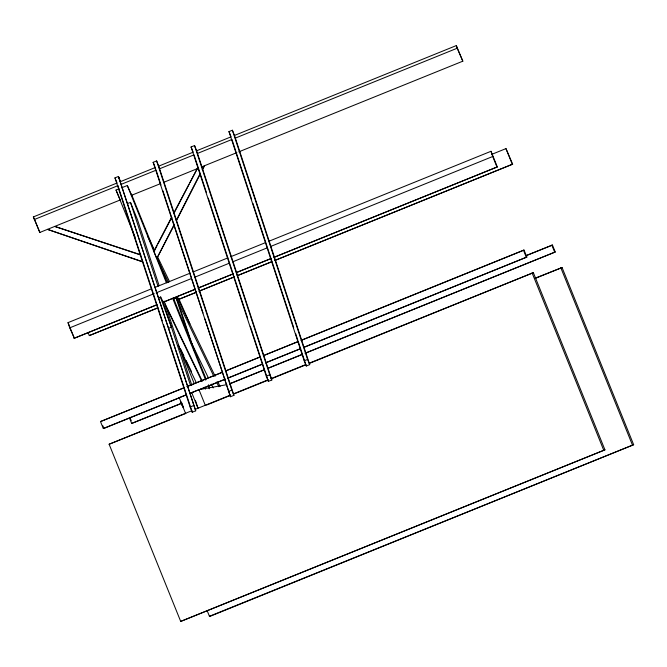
<?xml version="1.0" encoding="UTF-8"?>
<svg xmlns="http://www.w3.org/2000/svg" width="667" height="667" viewBox="0 0 667 667"><rect width="100%" height="100%" fill="white"/><g stroke="black" fill="none" stroke-linecap="round" stroke-linejoin="round"><path stroke-width="1" d="M180.907 401.817C180.198 400.859 184.659 411.297 182.708 405.836M182.966 406.562L182.9 405.87M174.204 225.087L156.803 258.479L174.304 224.229M176.196 220.527L200.308 173.312M202.201 169.61L204.469 165.841L202.576 169.543M176.572 220.46L200.208 174.17M156.803 258.479L153.86 251.184L171.519 217.334M173.904 212.765L197.19 168.784L190.028 182.508M154.711 250.2L157.095 245.631M158.054 243.797L171.894 217.267M174.279 212.698L189.078 184.342M153.16 162.323L156.628 160.922L158.729 166.133L233.934 395.331L230.465 396.732L153.16 162.323L154.919 166.667M191.079 146.965L194.539 145.564L196.648 150.775L271.844 379.973L268.376 381.374L266.275 376.163L191.079 146.965L193.18 152.176L158.729 166.133M228.989 131.607L232.383 130.232L234.492 135.443L309.688 364.641L306.295 366.016L304.185 360.805L228.989 131.607L231.09 136.818L196.648 150.775M195.706 410.805L118.434 176.463L195.706 410.805L192.238 412.214L190.137 407.003L114.966 177.872L118.434 176.463L120.535 181.674M34.634 219.61L39.853 232.525L33.35 216.925L116.675 183.167M120.51 181.616L155.161 167.575M234.492 135.443L456.32 45.581L462.823 61.181L238.794 151.851M34.217 219.568L117.909 185.668M121.377 184.259L156.136 170.185L160.98 184.942M159.605 168.776L194.047 154.819L206.32 192.229M197.515 153.418L231.958 139.461L251.659 199.508M235.359 138.086L457.187 48.224L456.32 45.581M135.093 237.252L116.025 190.053L119.009 188.894M121.569 187.811L127.33 185.526L131.691 195.323M39.478 232.591L120.602 199.817M131.316 195.389L160.589 183.617M163.473 182.441L198.633 168.117M201.359 167.008L236.868 152.626M127.889 203.443L130.482 202.384L137.502 219.76L159.046 285.393M157.087 304.744L74.354 338.261L69.743 327.847L68.034 322.628L151.676 288.744M155.528 287.185L190.237 273.12M193.13 271.953L227.831 257.896M230.724 256.72L265.424 242.663M269.285 241.104L491.004 151.284L497.324 166.917L274.279 257.27M491.471 154.477L505.97 148.608L512.648 164.174L275.129 260.397M69.743 327.847L154.219 293.622M156.145 292.846L191.662 278.456L162.915 190.854M195.123 277.055L229.573 263.098M233.041 261.697L267.484 247.74L293.705 327.647M270.885 246.365L492.713 156.503L491.004 151.284M158.654 297.874L160.764 297.107L163.24 302.251L195.106 289.345M159.029 297.807L160.764 297.107M73.979 338.327L156.712 304.811M162.865 302.318L194.731 289.411M198.591 287.844L233.35 273.762M236.251 272.595L271.01 258.513M273.904 257.337L497.324 166.917M197.999 288.169L232.766 274.087M236.627 272.528L271.386 258.446M173.528 299.149L176.13 298.099L213.899 376.455M88.194 332.833L89.311 335.593L157.612 307.921M196.548 292.146L178.197 299.583L195.956 292.471M199.441 290.97L234.2 276.897M237.093 275.721L271.853 261.639M274.754 260.463L512.648 164.174M157.987 307.854L89.311 335.593M198.849 291.296L234.576 276.822M237.469 275.654L271.269 261.964M168.809 328.206L171.411 327.155L160.388 297.174M179.356 397.84L103.902 428.414L103.302 428.514L100.492 421.569L184.184 387.669L192.238 412.214M187.052 386.501L222.411 372.178L204.927 318.909M225.88 370.777L260.322 356.82L250.292 326.238M263.79 355.419L298.241 341.462L306.295 366.016M301.634 340.087L523.462 250.225L524.062 250.117L526.872 257.062L304.185 347.274M184.142 387.819L100.492 421.569M187.035 386.643L222.77 372.169M225.663 370.994L260.43 356.912M263.323 355.744L298.091 341.654M300.992 340.487L524.062 250.117M525.771 255.719L552.443 245.047L555.252 251.993L305.569 353.143M526.371 255.611L552.443 245.047M185.534 413.282L179.215 397.649L186.493 394.706M195.414 400.317L198.007 408.229L191.696 392.596L198.966 389.645L226.855 384.667M103.302 428.514L186.085 394.981M189.595 393.563L225.496 379.014M227.422 378.231L262.131 364.174M265.983 362.615L300.692 348.558M303.585 347.382L526.872 257.062M190.195 393.455L192.788 392.404M200.067 389.453L225.129 379.298M228.022 378.131L262.731 364.065M265.624 362.898L300.325 348.841M129.573 418.234L131.682 423.445L181.349 403.327M229.773 383.708L264.482 369.651M267.375 368.476L302.076 354.419M304.969 353.252L555.252 251.993M181.949 403.218L131.682 423.445M229.415 383.992L264.115 369.935M267.976 368.367L301.717 354.702M190.137 407.003L193.597 405.594M228.364 391.521L231.824 390.12L156.628 160.922M266.275 376.163L269.743 374.762L194.539 145.564M304.185 360.805L307.587 359.43L232.383 130.232M309.396 363.106L533.358 272.67L604.944 449.85L180.707 621.419L109.121 444.239L191.904 410.705M195.406 409.28L230.348 395.131M233.242 393.955L267.951 379.898M270.835 378.723L305.544 364.666M185.851 413.44L109.121 444.239M206.562 405.052L230.657 395.289M234.517 393.73L268.259 380.065M272.111 378.497L305.853 364.832M309.713 363.265L533.358 272.67M534.784 278.306L562.064 267.542L633.65 444.722L210.68 616.066L209.43 616.291L207.095 610.513M535.076 278.473L562.064 267.542M180.707 621.419L604.944 449.85M209.43 616.291L633.65 444.722M462.823 61.181L457.187 48.224M127.33 185.526L166.416 282.841M116.025 190.053L120.227 199.883M191.696 392.596L192.188 392.504M179.215 397.649L179.715 397.565M140.212 254.636L54.727 226.413L140.812 255.027M142.163 261.564L47.449 229.365L142.771 261.964M181.666 402.86L181.774 403.51M181.082 402.676L181.524 403.902M182.133 405.411L182.675 406.62M147.524 235.935L154.744 250.909M157.896 257.462L169.626 281.799M176.847 296.773L215.141 376.221M217.842 381.832L220.102 386.51M157.212 258.854L168.476 282.216M216.6 382.058L218.851 386.735M189.795 339.336L208.246 377.63M211.397 384.167L213.198 387.902M165.158 304.01L202.168 380.89M180.724 349.241L183.884 355.811M186.135 360.497L191.554 371.744M165.975 306.503L201.984 381.591M204.686 387.219L205.578 389.094M178.331 345.214L196.331 382.758M33.35 216.925L34.209 218.718M178.881 298.858L189.895 323.854M551.842 245.156L554.652 252.101M560.814 267.759L632.399 444.939M505.961 148.608L512.273 164.24M492.713 156.503L496.948 166.983M523.462 250.225L526.271 257.17M532.083 272.895L603.668 450.075M307.587 359.43L309.688 364.641M269.743 374.762L271.844 379.973M231.824 390.12L233.934 395.331M177.522 296.907L178.573 299.508M131.416 194.089L154.377 250.917M156.712 256.695L167.217 282.7M173.445 298.116L206.136 379.023M208.471 384.801L209.638 387.694M172.645 298.257L205.728 380.132M208.062 385.91L209.23 388.794M114.966 177.872L117.075 183.083M198.966 389.645L205.286 405.286M180.24 348.983L194.247 383.658M181.916 403.835L182.525 405.336M130.173 418.126L131.224 420.735M68.034 322.628L74.354 338.261M102.851 425.804L103.902 428.414M177.881 301.734L194.247 350.659M176.13 298.099L191.562 344.197M252.951 203.443L267.167 246.757M295.648 333.567L297.916 340.478M208.262 198.132L247.699 318.342M260.647 357.804L268.376 381.374M155.269 167.534L155.745 169.343M191.988 279.44L202.993 312.99M222.736 373.161L230.465 396.732M164.19 301.075L191.821 385.276M130.482 202.384L158.054 286.435M163.24 302.251L190.545 385.476M117.959 185.785L155.194 299.283M155.511 300.258L162.281 320.885M163.565 324.812L183.867 386.685"/></g></svg>
